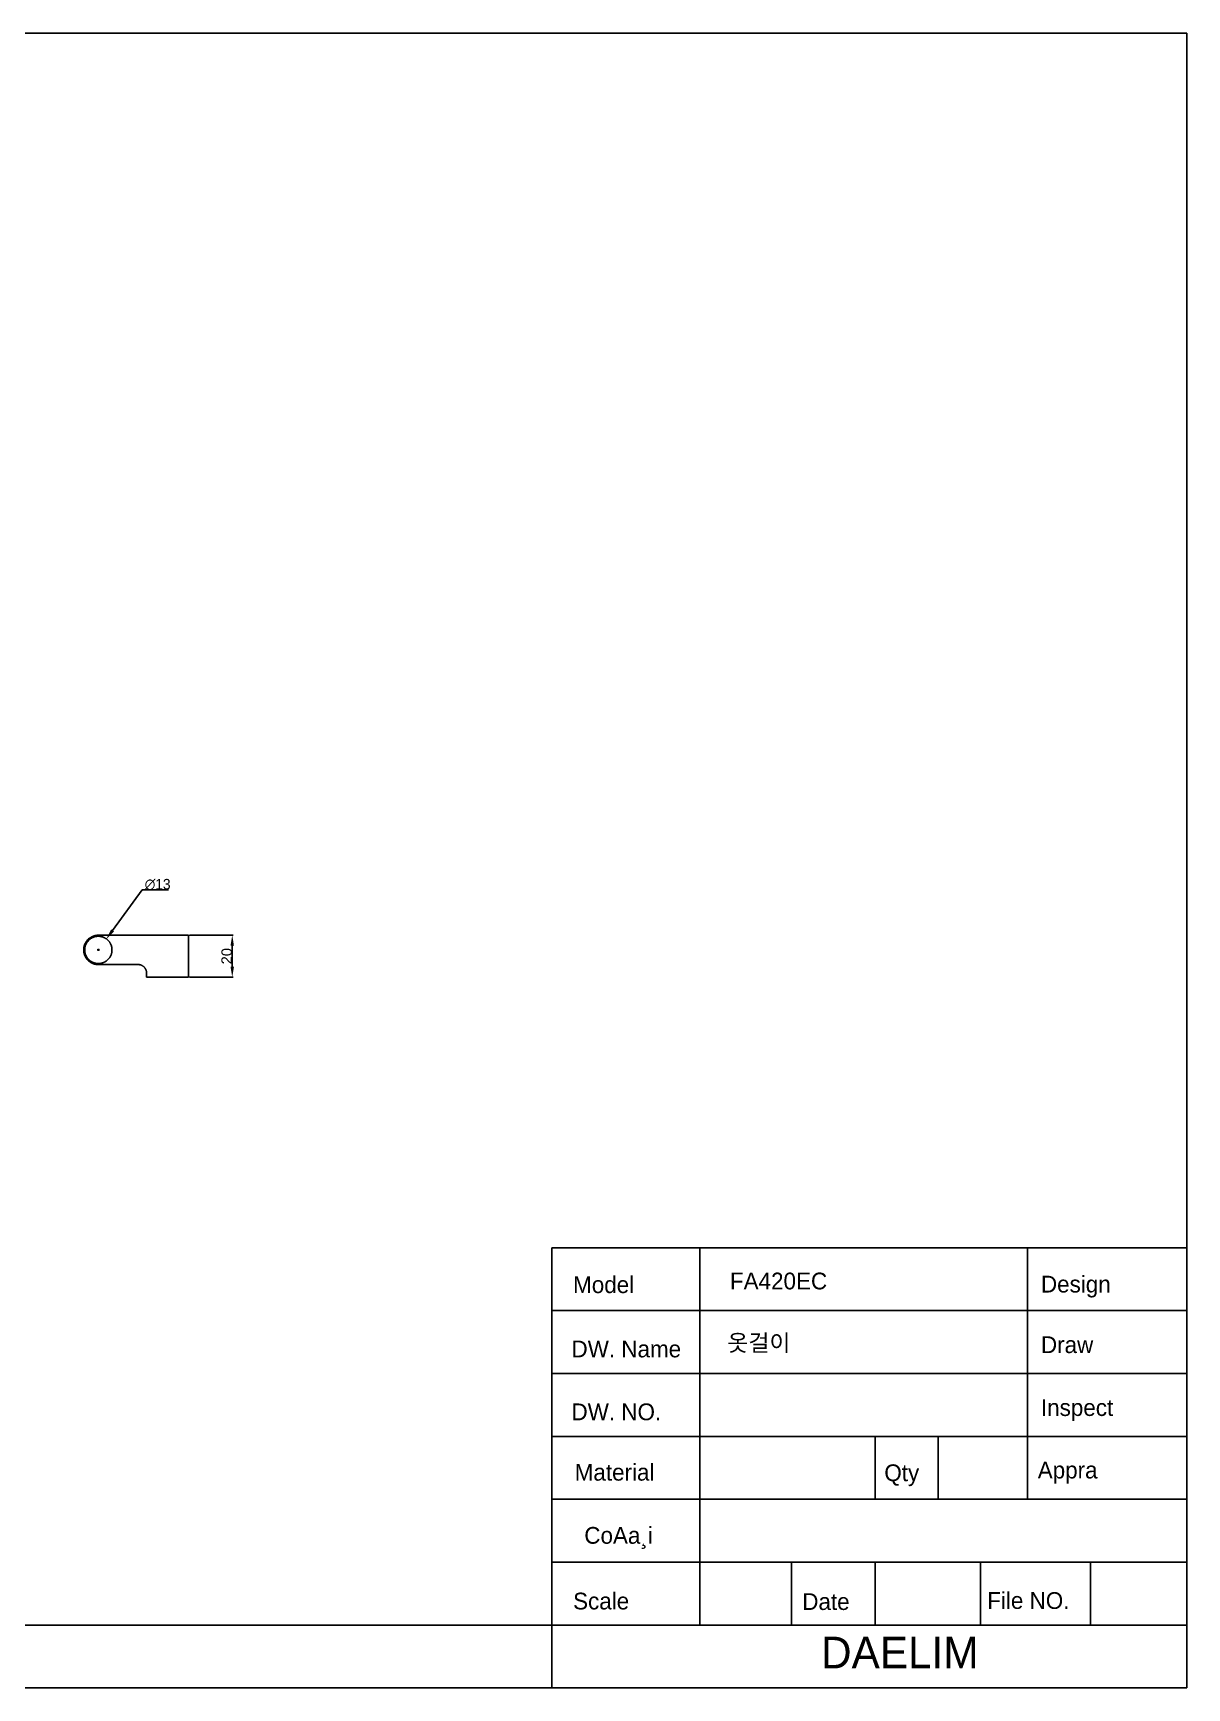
# Model space of a CAD drawing. Header units: millimetres. Extents: x -5 to 5638, y -16 to 780.
# Drawn here: x 5088 to 5638, y -16 to 773 of the extents above; entities that cross this region are included whole.
import ezdxf

# ---------------------------------------------------------------- set-up
doc = ezdxf.new("R2010")
doc.units = ezdxf.units.MM
doc.header["$MEASUREMENT"] = 0
for name, color, linetype in [('____', 5, 'Continuous'), ('DEFAULT', 7, 'Continuous'), ('OUTLINE', 2, 'Continuous'), ('TEX', 131, 'Continuous')]:
    doc.layers.add(name, color=color, linetype=linetype)
doc.styles.add('ARIAL', font='arial.ttf')
doc.dimstyles.new('DIMENSION STYLE 01', dxfattribs={"dimtxt": 5, "dimasz": 5, "dimexe": 0.5, "dimexo": 0.5, "dimgap": 0.09, "dimtad": 1, "dimtoh": 1, "dimdec": 0, "dimzin": 0, "dimdsep": 46, "dimtxsty": 'ARIAL', "dimcen": 0.5, "dimadec": 1, "dimazin": 0, "dimtfac": 1, "dimtdec": 4, "dimtofl": 0, "dimtmove": 0, "dimatfit": 3, "dimfxl": 1, "dimtolj": 1, "dimtzin": 0, "dimarcsym": 0})

# ---------------------------------------------------------------- blocks, each defined once
blk = doc.blocks.new('*D21')
at = {"layer": 'DEFAULT', "color": 0, "lineweight": -2, "transparency": 16777216}
for p, q in [((5162.47, 342.85), (5183.34, 342.85)), ((5182.84, 337.85), (5182.84, 327.85)), ((5162.47, 322.85), (5183.34, 322.85))]:
    blk.add_line(p, q, dxfattribs=at)
at = {"layer": 'DEFAULT', "color": 0, "transparency": 16777216}
for points in [[(5182, 337.85), (5183.67, 337.85), (5182.84, 342.85)], [(5182, 327.85), (5183.67, 327.85), (5182.84, 322.85)]]:
    blk.add_solid(points, dxfattribs=at)
at = {"layer": 'Defpoints', "color": 0, "transparency": 16777216}
for p in [(5161.97, 342.85), (5161.97, 322.85), (5182.84, 322.85)]:
    blk.add_point(p, dxfattribs=at)
at = {"layer": 'DEFAULT', "color": 0, "transparency": 16777216, "insert": (5180.2, 332.85), "char_height": 5, "attachment_point": 5, "rotation": 90, "style": 'ARIAL'}
blk.add_mtext('\\A1;20', dxfattribs=at)
blk = doc.blocks.new('*D22')
at = {"layer": 'DEFAULT', "color": 0, "lineweight": -2, "transparency": 16777216}
for p, q in [((5139.87, 364.46), (5125.76, 345.14)), ((5152.44, 364.46), (5139.87, 364.46)), ((5118.47, 335.86), (5119.47, 335.86)), ((5118.97, 335.36), (5118.97, 336.36))]:
    blk.add_line(p, q, dxfattribs=at)
at = {"layer": 'DEFAULT', "color": 0, "transparency": 16777216}
blk.add_solid([(5125.08, 345.63), (5126.43, 344.65), (5122.81, 341.1)], dxfattribs=at)
at = {"layer": 'Defpoints', "color": 0, "transparency": 16777216}
for p in [(5122.81, 341.1), (5115.14, 330.61)]:
    blk.add_point(p, dxfattribs=at)
at = {"layer": 'DEFAULT', "color": 0, "transparency": 16777216, "insert": (5147.24, 367.05), "char_height": 5, "attachment_point": 5, "style": 'ARIAL'}
blk.add_mtext('\\A1;{\\fMS PGothic|b0|i0|c128|p34;∅13}', dxfattribs=at)

msp = doc.modelspace()

# ---------------------------------------------------------------- linework, layer by layer
at = {"layer": '____'}
for p, q in [((5638.32, 773.19), (4537.33, 773.19)), ((5638.32, -16.19), (5638.32, 773.19)), ((5335.35, 193.81), (5335.35, -16.19)), ((5638.32, 193.81), (5335.35, 193.81)), ((5335.35, 193.81), (5638.32, 193.81)), ((4537.33, -16.19), (5638.32, -16.19))]:
    msp.add_line(p, q, dxfattribs=at)
at = {"layer": 'OUTLINE'}
for p, q in [((5113.08, 339.63), (5112.95, 339.42)), ((5113.21, 339.83), (5113.08, 339.63)), ((5113.35, 340.03), (5113.21, 339.83)), ((5113.5, 340.22), (5113.35, 340.03)), ((5113.65, 340.41), (5113.5, 340.22)), ((5113.64, 339.57), (5113.51, 339.38)), ((5113.77, 339.75), (5113.64, 339.57)), ((5113.81, 340.59), (5113.65, 340.41)), ((5113.91, 339.93), (5113.77, 339.75)), ((5113.98, 340.76), (5113.81, 340.59)), ((5114.05, 340.1), (5113.91, 339.93)), ((5114.15, 340.93), (5113.98, 340.76)), ((5114.2, 340.27), (5114.05, 340.1)), ((5114.33, 341.09), (5114.15, 340.93)), ((5114.36, 340.43), (5114.2, 340.27)), ((5114.51, 341.25), (5114.33, 341.09)), ((5114.52, 340.59), (5114.36, 340.43)), ((5114.7, 341.4), (5114.51, 341.25)), ((5114.69, 340.74), (5114.52, 340.59)), ((5114.86, 340.89), (5114.69, 340.74)), ((5114.9, 341.55), (5114.7, 341.4)), ((5115.03, 341.03), (5114.86, 340.89)), ((5115.1, 341.68), (5114.9, 341.55)), ((5115.22, 341.16), (5115.03, 341.03)), ((5115.3, 341.81), (5115.1, 341.68)), ((5115.4, 341.29), (5115.22, 341.16)), ((5115.51, 341.94), (5115.3, 341.81)), ((5115.59, 341.41), (5115.4, 341.29)), ((5115.72, 342.05), (5115.51, 341.94)), ((5115.79, 341.52), (5115.59, 341.41)), ((5115.94, 342.16), (5115.72, 342.05)), ((5115.99, 341.63), (5115.79, 341.52)), ((5116.16, 342.26), (5115.94, 342.16)), ((5116.19, 341.73), (5115.99, 341.63)), ((5116.38, 342.36), (5116.16, 342.26)), ((5116.39, 341.82), (5116.19, 341.73)), ((5116.6, 342.44), (5116.38, 342.36)), ((5116.6, 341.91), (5116.39, 341.82)), ((5116.83, 342.52), (5116.6, 342.44)), ((5116.81, 341.99), (5116.6, 341.91)), ((5117.03, 342.06), (5116.81, 341.99)), ((5117.06, 342.59), (5116.83, 342.52)), ((5117.25, 342.12), (5117.03, 342.06)), ((5117.3, 342.65), (5117.06, 342.59)), ((5117.46, 342.18), (5117.25, 342.12)), ((5117.53, 342.71), (5117.3, 342.65)), ((5117.68, 342.23), (5117.46, 342.18)), ((5117.77, 342.75), (5117.53, 342.71)), ((5117.91, 342.27), (5117.68, 342.23)), ((5118.01, 342.79), (5117.77, 342.75)), ((5118.13, 342.3), (5117.91, 342.27)), ((5118.25, 342.82), (5118.01, 342.79)), ((5118.35, 342.33), (5118.13, 342.3)), ((5118.49, 342.84), (5118.25, 342.82)), ((5118.58, 342.34), (5118.35, 342.33)), ((5118.73, 342.85), (5118.49, 342.84)), ((5118.8, 342.35), (5118.58, 342.34)), ((5118.97, 342.85), (5118.73, 342.85)), ((5119.03, 342.35), (5118.8, 342.35)), ((5121.67, 342.85), (5118.97, 342.85)), ((5119.25, 342.35), (5119.03, 342.35)), ((5119.48, 342.34), (5119.25, 342.35)), ((5119.7, 342.31), (5119.48, 342.34)), ((5119.93, 342.28), (5119.7, 342.31)), ((5120.15, 342.25), (5119.93, 342.28)), ((5120.37, 342.2), (5120.15, 342.25)), ((5120.59, 342.15), (5120.37, 342.2)), ((5120.81, 342.09), (5120.59, 342.15)), ((5121.02, 342.02), (5120.81, 342.09)), ((5121.24, 341.95), (5121.02, 342.02)), ((5121.45, 341.87), (5121.24, 341.95)), ((5121.65, 341.78), (5121.45, 341.87)), ((5121.86, 341.68), (5121.65, 341.78)), ((5161.97, 342.85), (5121.67, 342.85)), ((5122.06, 341.58), (5121.86, 341.68)), ((5122.26, 341.47), (5122.06, 341.58)), ((5122.45, 341.35), (5122.26, 341.47)), ((5122.64, 341.22), (5122.45, 341.35)), ((5122.82, 341.09), (5122.64, 341.22)), ((5123, 340.96), (5122.82, 341.09)), ((5123.18, 340.81), (5123, 340.96)), ((5123.34, 340.67), (5123.18, 340.81)), ((5123.51, 340.51), (5123.34, 340.67)), ((5123.67, 340.35), (5123.51, 340.51)), ((5123.82, 340.18), (5123.67, 340.35)), ((5123.97, 340.01), (5123.82, 340.18)), ((5124.11, 339.84), (5123.97, 340.01)), ((5124.24, 339.66), (5124.11, 339.84)), ((5124.37, 339.47), (5124.24, 339.66)), ((5124.5, 339.28), (5124.37, 339.47)), ((5161.97, 322.85), (5161.97, 342.85)), ((5111.98, 336.22), (5111.97, 335.98)), ((5111.97, 335.98), (5111.97, 335.73)), ((5111.97, 335.73), (5111.98, 335.49)), ((5112, 336.46), (5111.98, 336.22)), ((5111.98, 335.49), (5112, 335.25)), ((5112.02, 336.7), (5112, 336.46)), ((5112, 335.25), (5112.02, 335.01)), ((5112.06, 336.94), (5112.02, 336.7)), ((5112.02, 335.01), (5112.06, 334.77)), ((5112.1, 337.18), (5112.06, 336.94)), ((5112.06, 334.77), (5112.1, 334.53)), ((5112.15, 337.41), (5112.1, 337.18)), ((5112.1, 334.53), (5112.15, 334.3)), ((5112.21, 337.65), (5112.15, 337.41)), ((5112.15, 334.3), (5112.21, 334.06)), ((5112.27, 337.88), (5112.21, 337.65)), ((5112.21, 334.06), (5112.27, 333.83)), ((5112.35, 338.11), (5112.27, 337.88)), ((5112.27, 333.83), (5112.35, 333.6)), ((5112.43, 338.34), (5112.35, 338.11)), ((5112.35, 333.6), (5112.43, 333.37)), ((5112.52, 338.56), (5112.43, 338.34)), ((5112.43, 333.37), (5112.52, 333.15)), ((5112.48, 336.19), (5112.47, 335.97)), ((5112.47, 335.97), (5112.47, 335.74)), ((5112.47, 335.74), (5112.48, 335.52)), ((5112.5, 336.42), (5112.48, 336.19)), ((5112.48, 335.52), (5112.5, 335.29)), ((5112.52, 336.64), (5112.5, 336.42)), ((5112.5, 335.29), (5112.52, 335.07)), ((5112.61, 338.78), (5112.52, 338.56)), ((5112.55, 336.87), (5112.52, 336.64)), ((5112.52, 335.07), (5112.55, 334.84)), ((5112.52, 333.15), (5112.61, 332.93)), ((5112.59, 337.09), (5112.55, 336.87)), ((5112.55, 334.84), (5112.59, 334.62)), ((5112.64, 337.31), (5112.59, 337.09)), ((5112.59, 334.62), (5112.64, 334.4)), ((5112.72, 339), (5112.61, 338.78)), ((5112.61, 332.93), (5112.72, 332.71)), ((5112.69, 337.53), (5112.64, 337.31)), ((5112.64, 334.4), (5112.69, 334.18)), ((5112.75, 337.75), (5112.69, 337.53)), ((5112.69, 334.18), (5112.75, 333.96)), ((5112.83, 339.21), (5112.72, 339)), ((5112.72, 332.71), (5112.83, 332.5)), ((5112.82, 337.96), (5112.75, 337.75)), ((5112.75, 333.96), (5112.82, 333.75)), ((5112.9, 338.17), (5112.82, 337.96)), ((5112.82, 333.75), (5112.9, 333.54)), ((5112.95, 339.42), (5112.83, 339.21)), ((5112.83, 332.5), (5112.95, 332.29)), ((5112.98, 338.38), (5112.9, 338.17)), ((5112.9, 333.54), (5112.98, 333.33)), ((5112.95, 332.29), (5113.08, 332.08)), ((5113.08, 338.59), (5112.98, 338.38)), ((5112.98, 333.33), (5113.08, 333.12)), ((5113.17, 338.79), (5113.08, 338.59)), ((5113.08, 333.12), (5113.17, 332.92)), ((5113.08, 332.08), (5113.21, 331.88)), ((5113.28, 338.99), (5113.17, 338.79)), ((5113.17, 332.92), (5113.28, 332.72)), ((5113.21, 331.88), (5113.35, 331.68)), ((5113.39, 339.19), (5113.28, 338.99)), ((5113.28, 332.72), (5113.39, 332.52)), ((5113.35, 331.68), (5113.5, 331.49)), ((5113.51, 339.38), (5113.39, 339.19)), ((5113.39, 332.52), (5113.51, 332.33)), ((5113.51, 332.33), (5113.64, 332.14)), ((5113.64, 332.14), (5113.77, 331.96)), ((5113.77, 331.96), (5113.91, 331.78)), ((5113.91, 331.78), (5114.05, 331.61)), ((5114.05, 331.61), (5114.2, 331.44)), ((5123.82, 331.53), (5123.97, 331.7)), ((5123.97, 331.7), (5124.11, 331.87)), ((5124.11, 331.87), (5124.24, 332.05)), ((5124.24, 332.05), (5124.37, 332.24)), ((5124.37, 332.24), (5124.5, 332.43)), ((5124.61, 339.09), (5124.5, 339.28)), ((5124.5, 332.43), (5124.61, 332.62)), ((5124.72, 338.89), (5124.61, 339.09)), ((5124.61, 332.62), (5124.72, 332.82)), ((5124.82, 338.69), (5124.72, 338.89)), ((5124.72, 332.82), (5124.82, 333.02)), ((5124.92, 338.49), (5124.82, 338.69)), ((5124.82, 333.02), (5124.92, 333.22)), ((5125, 338.28), (5124.92, 338.49)), ((5124.92, 333.22), (5125, 333.43)), ((5125.09, 338.07), (5125, 338.28)), ((5125, 333.43), (5125.09, 333.64)), ((5125.16, 337.85), (5125.09, 338.07)), ((5125.09, 333.64), (5125.16, 333.86)), ((5125.22, 337.64), (5125.16, 337.85)), ((5125.16, 333.86), (5125.22, 334.07)), ((5125.28, 337.42), (5125.22, 337.64)), ((5125.22, 334.07), (5125.28, 334.29)), ((5125.33, 337.2), (5125.28, 337.42)), ((5125.28, 334.29), (5125.33, 334.51)), ((5125.38, 336.98), (5125.33, 337.2)), ((5125.33, 334.51), (5125.38, 334.73)), ((5125.41, 336.75), (5125.38, 336.98)), ((5125.38, 334.73), (5125.41, 334.96)), ((5125.44, 336.53), (5125.41, 336.75)), ((5125.41, 334.96), (5125.44, 335.18)), ((5125.46, 336.31), (5125.44, 336.53)), ((5125.44, 335.18), (5125.46, 335.4)), ((5125.47, 336.08), (5125.46, 336.31)), ((5125.46, 335.4), (5125.47, 335.63)), ((5125.47, 335.85), (5125.47, 336.08)), ((5125.47, 335.63), (5125.47, 335.85)), ((5113.5, 331.49), (5113.65, 331.3)), ((5113.65, 331.3), (5113.81, 331.12)), ((5113.81, 331.12), (5113.98, 330.95)), ((5113.98, 330.95), (5114.15, 330.78)), ((5114.15, 330.78), (5114.33, 330.62)), ((5114.2, 331.44), (5114.36, 331.28)), ((5114.33, 330.62), (5114.51, 330.46)), ((5114.36, 331.28), (5114.52, 331.12)), ((5114.51, 330.46), (5114.7, 330.31)), ((5114.52, 331.12), (5114.69, 330.97)), ((5114.69, 330.97), (5114.86, 330.82)), ((5114.7, 330.31), (5114.9, 330.16)), ((5114.86, 330.82), (5115.03, 330.68)), ((5114.9, 330.16), (5115.1, 330.03)), ((5115.03, 330.68), (5115.22, 330.55)), ((5115.1, 330.03), (5115.3, 329.9)), ((5115.22, 330.55), (5115.4, 330.42)), ((5115.3, 329.9), (5115.51, 329.77)), ((5115.4, 330.42), (5115.59, 330.3)), ((5115.51, 329.77), (5115.72, 329.66)), ((5115.59, 330.3), (5115.79, 330.19)), ((5115.72, 329.66), (5115.94, 329.55)), ((5115.79, 330.19), (5115.99, 330.08)), ((5115.94, 329.55), (5116.16, 329.45)), ((5115.99, 330.08), (5116.19, 329.98)), ((5116.16, 329.45), (5116.38, 329.35)), ((5116.19, 329.98), (5116.39, 329.89)), ((5116.38, 329.35), (5116.6, 329.27)), ((5116.39, 329.89), (5116.6, 329.8)), ((5116.6, 329.8), (5116.81, 329.72)), ((5116.6, 329.27), (5116.83, 329.19)), ((5116.81, 329.72), (5117.03, 329.65)), ((5116.83, 329.19), (5117.06, 329.12)), ((5117.03, 329.65), (5117.25, 329.59)), ((5117.06, 329.12), (5117.3, 329.06)), ((5117.25, 329.59), (5117.46, 329.53)), ((5117.3, 329.06), (5117.53, 329)), ((5117.46, 329.53), (5117.68, 329.48)), ((5117.53, 329), (5117.77, 328.96)), ((5117.68, 329.48), (5117.91, 329.44)), ((5117.77, 328.96), (5118.01, 328.92)), ((5117.91, 329.44), (5118.13, 329.41)), ((5118.01, 328.92), (5118.25, 328.89)), ((5118.13, 329.41), (5118.35, 329.38)), ((5118.25, 328.89), (5118.49, 328.87)), ((5118.35, 329.38), (5118.58, 329.37)), ((5118.49, 328.87), (5118.73, 328.86)), ((5118.58, 329.37), (5118.8, 329.36)), ((5118.73, 328.86), (5118.97, 328.85)), ((5118.8, 329.36), (5119.03, 329.36)), ((5118.97, 328.85), (5121.67, 328.85)), ((5119.03, 329.36), (5119.25, 329.36)), ((5119.25, 329.36), (5119.48, 329.37)), ((5119.48, 329.37), (5119.7, 329.4)), ((5119.7, 329.4), (5119.93, 329.43)), ((5119.93, 329.43), (5120.15, 329.46)), ((5120.15, 329.46), (5120.37, 329.51)), ((5120.37, 329.51), (5120.59, 329.56)), ((5120.59, 329.56), (5120.81, 329.62)), ((5120.81, 329.62), (5121.02, 329.69)), ((5121.02, 329.69), (5121.24, 329.76)), ((5121.24, 329.76), (5121.45, 329.84)), ((5121.45, 329.84), (5121.65, 329.93)), ((5121.65, 329.93), (5121.86, 330.03)), ((5121.67, 328.85), (5137.97, 328.85)), ((5121.86, 330.03), (5122.06, 330.13)), ((5122.06, 330.13), (5122.26, 330.24)), ((5122.26, 330.24), (5122.45, 330.36)), ((5122.45, 330.36), (5122.64, 330.49)), ((5122.64, 330.49), (5122.82, 330.62)), ((5122.82, 330.62), (5123, 330.75)), ((5123, 330.75), (5123.17, 330.9)), ((5123.17, 330.9), (5123.34, 331.04)), ((5123.34, 331.04), (5123.51, 331.2)), ((5123.51, 331.2), (5123.67, 331.36)), ((5123.67, 331.36), (5123.82, 331.53)), ((5137.97, 328.85), (5138.11, 328.85)), ((5138.11, 328.85), (5138.25, 328.85)), ((5138.25, 328.85), (5138.39, 328.83)), ((5138.39, 328.83), (5138.53, 328.82)), ((5138.53, 328.82), (5138.67, 328.79)), ((5138.67, 328.79), (5138.8, 328.77)), ((5138.8, 328.77), (5138.94, 328.74)), ((5138.94, 328.74), (5139.08, 328.7)), ((5139.08, 328.7), (5139.21, 328.66)), ((5139.21, 328.66), (5139.34, 328.61)), ((5139.34, 328.61), (5139.47, 328.56)), ((5139.47, 328.56), (5139.6, 328.51)), ((5139.6, 328.51), (5139.73, 328.45)), ((5139.73, 328.45), (5139.85, 328.39)), ((5139.85, 328.39), (5139.97, 328.32)), ((5139.97, 328.32), (5140.09, 328.25)), ((5140.09, 328.25), (5140.21, 328.17)), ((5140.21, 328.17), (5140.32, 328.09)), ((5140.32, 328.09), (5140.44, 328.01)), ((5140.44, 328.01), (5140.54, 327.92)), ((5140.54, 327.92), (5140.65, 327.83)), ((5140.65, 327.83), (5140.75, 327.73)), ((5140.75, 327.73), (5140.85, 327.63)), ((5140.85, 327.63), (5140.95, 327.53)), ((5140.95, 327.53), (5141.04, 327.43)), ((5141.04, 327.43), (5141.13, 327.32)), ((5141.13, 327.32), (5141.21, 327.21)), ((5141.21, 327.21), (5141.29, 327.09)), ((5141.29, 327.09), (5141.37, 326.97)), ((5141.37, 326.97), (5141.44, 326.85)), ((5141.44, 326.85), (5141.5, 326.73)), ((5141.5, 326.73), (5141.57, 326.61)), ((5141.57, 326.61), (5141.63, 326.48)), ((5141.63, 326.48), (5141.68, 326.35)), ((5141.68, 326.35), (5141.73, 326.22)), ((5141.73, 326.22), (5141.78, 326.09)), ((5141.78, 326.09), (5141.82, 325.96)), ((5141.82, 325.96), (5141.85, 325.82)), ((5141.85, 325.82), (5141.89, 325.69)), ((5141.89, 325.69), (5141.91, 325.55)), ((5141.91, 325.55), (5141.93, 325.41)), ((5141.93, 325.41), (5141.95, 325.27)), ((5141.95, 325.27), (5141.96, 325.13)), ((5141.96, 325.13), (5141.97, 324.99)), ((5141.97, 324.99), (5141.97, 324.85)), ((5141.97, 324.85), (5141.97, 322.85)), ((5141.97, 322.85), (5161.97, 322.85))]:
    msp.add_line(p, q, dxfattribs=at)
at = {"layer": 'TEX'}
for p, q in [((5405.96, 13.81), (5405.96, 193.81)), ((5562.32, 73.81), (5562.32, 193.81)), ((5335.35, 163.81), (5638.32, 163.81)), ((5335.35, 133.81), (5638.32, 133.81)), ((5335.35, 103.81), (5638.32, 103.81)), ((5489.61, 73.81), (5489.61, 103.81)), ((5519.61, 73.81), (5519.61, 103.81)), ((5335.35, 73.81), (5638.32, 73.81)), ((5638.32, 43.81), (5335.35, 43.81)), ((5449.61, 13.81), (5449.61, 43.81)), ((5489.61, 13.81), (5489.61, 43.81)), ((5539.79, 13.81), (5539.79, 43.81)), ((5592.32, 13.81), (5592.32, 43.81)), ((4537.33, 13.81), (5638.32, 13.81))]:
    msp.add_line(p, q, dxfattribs=at)

# ---------------------------------------------------------------- texts
at = {"layer": 'TEX', "attachment_point": 1, "line_spacing_factor": 0.963855}
for s, insert, char_height, width in [('{\\fNew Gulim|b0|i0|c129|p18;FA420EC}', (5420.3, 181.91), 8, 47.3402), ('\\fNew Gulim;Model', (5345.47, 180.16), 8, 35.9588), ('\\fNew Gulim;Design', (5568.68, 180.42), 8, 40.4124), ('{\\fNew Gulim|b0|i0|c129|p18;옷걸이}', (5419.05, 152.41), 8, 82.4742), ('\\fNew Gulim;Draw', (5568.68, 151.53), 8, 31.6289), ('\\fNew Gulim;DW. Name', (5344.71, 149.49), 8, 58.9278), ('\\fNew Gulim;DW. NO.', (5344.71, 119.49), 8, 48.9897), ('\\fNew Gulim;Inspect', (5568.68, 121.53), 8, 42.8866), ('\\fNew Gulim;Material', (5346.24, 90.68), 8, 44.4124), ('\\fNew Gulim;Qty', (5493.96, 90.43), 8, 23.7526), ('\\fNew Gulim;Appra', (5567.15, 91.71), 8, 36.6186), ('\\fNew Gulim;CoAa¸i', (5350.81, 60.57), 8, 39.4639), ('\\fNew Gulim;Scale', (5345.47, 29.24), 8, 33.8557), ('\\fNew Gulim;Date', (5454.81, 28.98), 8, 29.2371), ('\\fNew Gulim;File NO.', (5543.06, 29.49), 8, 45.6495), ('{\\fNew Gulim|b0|i0|c129|p18;DAELIM}', (5463.76, 8.24), 15.0961, 78.0086)]:
    msp.add_mtext(s, dxfattribs=dict(at, insert=insert, char_height=char_height, width=width))

# ---------------------------------------------------------------- dimensions: what is measured, and where the dimension line sits
at = {"layer": 'DEFAULT'}
dim = msp.add_diameter_dim_2p(p1=(5115.14, 330.61), p2=(5122.81, 341.1), text='{\\fMS PGothic|b0|i0|c128|p34;<>}', dimstyle='DIMENSION STYLE 01', dxfattribs=at)
dim.commit()
dim.dimension.update_dxf_attribs({"geometry": '*D22', "text_midpoint": (5147.24, 364.46), "dimtype": 163})
dim = msp.add_linear_dim(base=(5182.84, 322.85), p1=(5161.97, 342.85), p2=(5161.97, 322.85), angle=90, dimstyle='DIMENSION STYLE 01', dxfattribs=at)
dim.commit()
dim.dimension.update_dxf_attribs({"geometry": '*D21', "text_midpoint": (5180.2, 332.85)})

doc.saveas('drawing.dxf')
